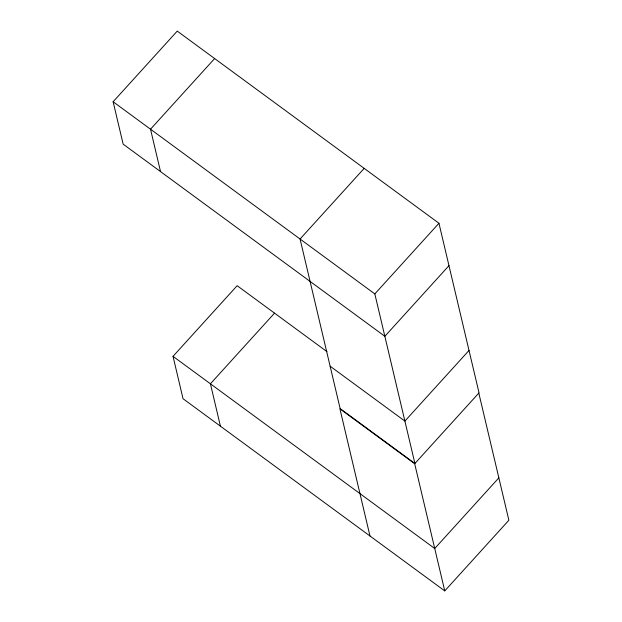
<?xml version="1.0" encoding="UTF-8"?>
<svg xmlns="http://www.w3.org/2000/svg" width="622" height="622" viewBox="0 0 622 622"><rect width="100%" height="100%" fill="white"/><g stroke="black" fill="none" stroke-linecap="round" stroke-linejoin="round"><path stroke-width="0.93" d="M448.975 265.656L384.855 336.308L123.148 144.141L113.126 101.751L177.247 31.1L438.953 223.267L479.033 392.832L414.687 463.732L444.753 590.9L508.874 520.249L478.808 393.081M214.637 58.554L150.516 129.205L160.53 171.594M444.753 590.9L183.047 398.733L173.025 356.344L237.145 285.692L326.993 351.663M364.181 168.368L300.061 239.011L340.141 408.576L414.913 463.483L374.833 293.918L113.126 101.751M274.535 313.146L210.415 383.79L220.429 426.187M374.833 293.918L438.953 223.267M469.019 350.443L404.891 421.094L330.119 366.187M498.852 477.859L434.731 548.511L173.025 356.344M414.687 463.732L339.915 408.825L369.981 535.993"/></g></svg>
